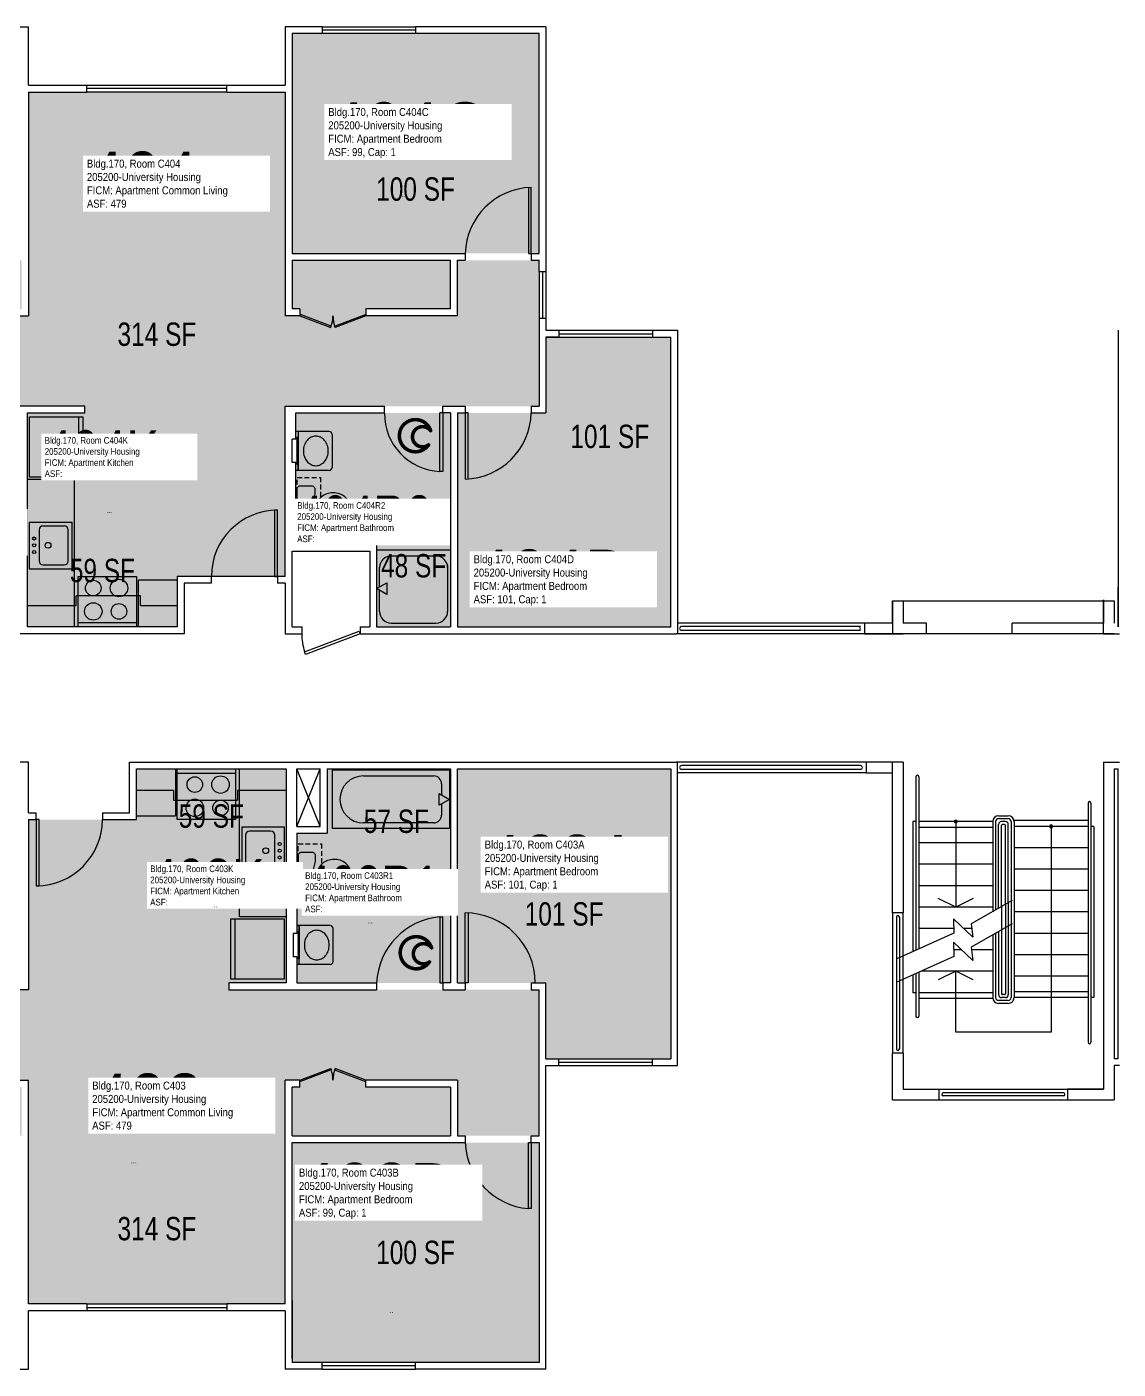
# Model space of a CAD drawing. Header units: inches. Extents: x -84 to 3020, y -51 to 1653.
# Drawn here: x 915 to 1476, y -51 to 639 of the extents above; entities that cross this region are included whole.
import ezdxf
from ezdxf.enums import TextEntityAlignment as Align

# ---------------------------------------------------------------- set-up
doc = ezdxf.new("R2010")
doc.units = ezdxf.units.IN
doc.header["$LTSCALE"] = 10
doc.header["$MEASUREMENT"] = 0
doc.linetypes.add('DASHED2', pattern=[0.375, 0.25, -0.125])
doc.layers.get('0').update_dxf_attribs({"linetype": 'CONTINUOUS'})
for name, color, linetype in [('A-DOOR', 2, 'CONTINUOUS'), ('A-FLOR', 3, 'CONTINUOUS'), ('A-GLAZ', 1, 'CONTINUOUS'), ('A-IDEN-ICON', 4, 'CONTINUOUS'), ('A-IDEN-RNUM', 7, 'CONTINUOUS'), ('A-IDEN-SNUM', 4, 'CONTINUOUS'), ('A-IDEN-VNUM', 4, 'CONTINUOUS'), ('A-WALL', 5, 'CONTINUOUS'), ('AREA-TEXT', 3, 'CONTINUOUS'), ('P-SANR-FIXT', 2, 'CONTINUOUS'), ('Rooms-Category-Color', 7, 'CONTINUOUS'), ('Rooms-College-Color', 7, 'CONTINUOUS'), ('Rooms-Department-Color', 7, 'CONTINUOUS'), ('Rooms-Division-Color', 7, 'CONTINUOUS'), ('Rooms-Information', 7, 'CONTINUOUS')]:
    doc.layers.add(name, color=color, linetype=linetype)
doc.styles.add('CP_AREA', font='arial.ttf', dxfattribs={"height": 15})
doc.styles.add('CP_ROOMSNUMBER', font='arial.ttf', dxfattribs={"height": 1})
doc.styles.add('CP_ROOMVNUMBER', font='arial.ttf', dxfattribs={"width": 0.85, "height": 0.075})

# ---------------------------------------------------------------- blocks, each defined once
blk = doc.blocks.new('CPBATH')
at = {"color": 0, "linetype": 'ByBlock', "const_width": 0.0127}
for points in [[(0.0571, 0.0168, 0.861492), (-0.0551, 0, 1)], [(-0.0551, 0, 0.726902), (0.0487, -0.0337, 1)], [(0.0571, 0.0168, 0.729002), (-0.0084, -0.0042, 1)], [(-0.0084, -0.0042, 0.609468), (0.0487, -0.0337, 1)]]:
    blk.add_lwpolyline(points, format="xyb", dxfattribs=at)
at = {"color": 0, "linetype": 'ByBlock', "const_width": 0.00637}
for points in [[(0.0544, 0.0152, 1), (0.0599, 0.0184, 1)], [(0.0459, -0.0353, 1), (0.0515, -0.0321, 1)]]:
    blk.add_lwpolyline(points, format="xyb", close=True, dxfattribs=at)

msp = doc.modelspace()

# ---------------------------------------------------------------- hatches: boundary and pattern name
at = {"layer": 'Rooms-Category-Color', "true_color": 0x728ef3}
for points in [[(1051.37, 522.01), (1178.37, 522.01), (1178.37, 635.01), (1051.37, 635.01)], [(1178.37, 518.51), (1178.37, 443.51), (1047.87, 443.51), (1047.87, 356.01), (992.37, 356.01), (992.37, 440.01), (944.86, 440.01), (944.86, 443.51), (785.37, 443.51), (785.37, 518.51), (827.37, 518.51), (827.37, 490.01), (874.37, 490.01), (874.37, 493.51), (830.87, 493.51), (830.87, 518.51), (912.37, 518.51), (912.37, 493.51), (908.37, 493.51), (908.37, 490.01), (915.87, 490.01), (915.87, 605.01), (1047.87, 605.01), (1047.87, 490.01), (1055.37, 490.01), (1055.37, 493.51), (1051.37, 493.51), (1051.37, 518.51), (1132.87, 518.51), (1132.87, 493.51), (1089.37, 493.51), (1089.37, 490.01), (1136.37, 490.01), (1136.37, 518.51)], [(1181.87, 479.01), (1246.12, 479.01), (1246.12, 330.01), (1136.37, 330.01), (1136.37, 440.01), (1181.87, 440.01)], [(915.37, 440.01), (992.37, 440.01), (992.37, 330.01), (915.37, 330.01)], [(1132.87, 440.01), (1053.37, 440.01), (1053.37, 372.51), (1094.87, 372.51), (1094.87, 330.01), (1132.87, 330.01)], [(971.37, 257.01), (1048.37, 257.01), (1048.37, 147.01), (971.37, 147.01)], [(1069.37, 257.01), (1132.87, 257.01), (1132.87, 147.01), (1053.87, 147.01), (1053.87, 224.01), (1069.37, 224.01)], [(1181.87, 108.01), (1246.12, 108.01), (1246.12, 257.01), (1136.37, 257.01), (1136.37, 147.01), (1181.87, 147.01)], [(785.37, 68.51), (785.37, 143.51), (915.87, 143.51), (915.87, 231.01), (971.37, 231.01), (971.37, 147.01), (1018.88, 147.01), (1018.88, 143.51), (1178.37, 143.51), (1178.37, 68.51), (1136.37, 68.51), (1136.37, 97.01), (1089.37, 97.01), (1089.37, 93.51), (1132.87, 93.51), (1132.87, 68.51), (1051.37, 68.51), (1051.37, 93.51), (1055.37, 93.51), (1055.37, 97.01), (1047.87, 97.01), (1047.87, -17.99), (915.87, -17.99), (915.87, 97.01), (908.37, 97.01), (908.37, 93.51), (912.37, 93.51), (912.37, 68.51), (830.87, 68.51), (830.87, 93.51), (874.37, 93.51), (874.37, 97.01), (827.37, 97.01), (827.37, 68.51)], [(1051.37, 65.01), (1178.37, 65.01), (1178.37, -47.99), (1051.37, -47.99)]]:
    msp.add_hatch(color=171, dxfattribs=at).paths.add_polyline_path(points)
at = {"layer": 'Rooms-College-Color', "true_color": 0xadadad}
for points in [[(1051.37, 522.01), (1178.37, 522.01), (1178.37, 635.01), (1051.37, 635.01)], [(1178.37, 518.51), (1178.37, 443.51), (1047.87, 443.51), (1047.87, 356.01), (992.37, 356.01), (992.37, 440.01), (944.86, 440.01), (944.86, 443.51), (785.37, 443.51), (785.37, 518.51), (827.37, 518.51), (827.37, 490.01), (874.37, 490.01), (874.37, 493.51), (830.87, 493.51), (830.87, 518.51), (912.37, 518.51), (912.37, 493.51), (908.37, 493.51), (908.37, 490.01), (915.87, 490.01), (915.87, 605.01), (1047.87, 605.01), (1047.87, 490.01), (1055.37, 490.01), (1055.37, 493.51), (1051.37, 493.51), (1051.37, 518.51), (1132.87, 518.51), (1132.87, 493.51), (1089.37, 493.51), (1089.37, 490.01), (1136.37, 490.01), (1136.37, 518.51)], [(1181.87, 479.01), (1246.12, 479.01), (1246.12, 330.01), (1136.37, 330.01), (1136.37, 440.01), (1181.87, 440.01)], [(915.37, 440.01), (992.37, 440.01), (992.37, 330.01), (915.37, 330.01)], [(1132.87, 440.01), (1053.37, 440.01), (1053.37, 372.51), (1094.87, 372.51), (1094.87, 330.01), (1132.87, 330.01)], [(971.37, 257.01), (1048.37, 257.01), (1048.37, 147.01), (971.37, 147.01)], [(1069.37, 257.01), (1132.87, 257.01), (1132.87, 147.01), (1053.87, 147.01), (1053.87, 224.01), (1069.37, 224.01)], [(1181.87, 108.01), (1246.12, 108.01), (1246.12, 257.01), (1136.37, 257.01), (1136.37, 147.01), (1181.87, 147.01)], [(785.37, 68.51), (785.37, 143.51), (915.87, 143.51), (915.87, 231.01), (971.37, 231.01), (971.37, 147.01), (1018.88, 147.01), (1018.88, 143.51), (1178.37, 143.51), (1178.37, 68.51), (1136.37, 68.51), (1136.37, 97.01), (1089.37, 97.01), (1089.37, 93.51), (1132.87, 93.51), (1132.87, 68.51), (1051.37, 68.51), (1051.37, 93.51), (1055.37, 93.51), (1055.37, 97.01), (1047.87, 97.01), (1047.87, -17.99), (915.87, -17.99), (915.87, 97.01), (908.37, 97.01), (908.37, 93.51), (912.37, 93.51), (912.37, 68.51), (830.87, 68.51), (830.87, 93.51), (874.37, 93.51), (874.37, 97.01), (827.37, 97.01), (827.37, 68.51)], [(1051.37, 65.01), (1178.37, 65.01), (1178.37, -47.99), (1051.37, -47.99)]]:
    msp.add_hatch(color=253, dxfattribs=at).paths.add_polyline_path(points)
at = {"layer": 'Rooms-Department-Color', "true_color": 0x604aed}
for points in [[(1051.37, 522.01), (1178.37, 522.01), (1178.37, 635.01), (1051.37, 635.01)], [(1178.37, 518.51), (1178.37, 443.51), (1047.87, 443.51), (1047.87, 356.01), (992.37, 356.01), (992.37, 440.01), (944.86, 440.01), (944.86, 443.51), (785.37, 443.51), (785.37, 518.51), (827.37, 518.51), (827.37, 490.01), (874.37, 490.01), (874.37, 493.51), (830.87, 493.51), (830.87, 518.51), (912.37, 518.51), (912.37, 493.51), (908.37, 493.51), (908.37, 490.01), (915.87, 490.01), (915.87, 605.01), (1047.87, 605.01), (1047.87, 490.01), (1055.37, 490.01), (1055.37, 493.51), (1051.37, 493.51), (1051.37, 518.51), (1132.87, 518.51), (1132.87, 493.51), (1089.37, 493.51), (1089.37, 490.01), (1136.37, 490.01), (1136.37, 518.51)], [(1181.87, 479.01), (1246.12, 479.01), (1246.12, 330.01), (1136.37, 330.01), (1136.37, 440.01), (1181.87, 440.01)], [(915.37, 440.01), (992.37, 440.01), (992.37, 330.01), (915.37, 330.01)], [(1132.87, 440.01), (1053.37, 440.01), (1053.37, 372.51), (1094.87, 372.51), (1094.87, 330.01), (1132.87, 330.01)], [(971.37, 257.01), (1048.37, 257.01), (1048.37, 147.01), (971.37, 147.01)], [(1069.37, 257.01), (1132.87, 257.01), (1132.87, 147.01), (1053.87, 147.01), (1053.87, 224.01), (1069.37, 224.01)], [(1181.87, 108.01), (1246.12, 108.01), (1246.12, 257.01), (1136.37, 257.01), (1136.37, 147.01), (1181.87, 147.01)], [(785.37, 68.51), (785.37, 143.51), (915.87, 143.51), (915.87, 231.01), (971.37, 231.01), (971.37, 147.01), (1018.88, 147.01), (1018.88, 143.51), (1178.37, 143.51), (1178.37, 68.51), (1136.37, 68.51), (1136.37, 97.01), (1089.37, 97.01), (1089.37, 93.51), (1132.87, 93.51), (1132.87, 68.51), (1051.37, 68.51), (1051.37, 93.51), (1055.37, 93.51), (1055.37, 97.01), (1047.87, 97.01), (1047.87, -17.99), (915.87, -17.99), (915.87, 97.01), (908.37, 97.01), (908.37, 93.51), (912.37, 93.51), (912.37, 68.51), (830.87, 68.51), (830.87, 93.51), (874.37, 93.51), (874.37, 97.01), (827.37, 97.01), (827.37, 68.51)], [(1051.37, 65.01), (1178.37, 65.01), (1178.37, -47.99), (1051.37, -47.99)]]:
    msp.add_hatch(color=173, dxfattribs=at).paths.add_polyline_path(points)
at = {"layer": 'Rooms-Division-Color', "true_color": 0x604aed}
for points in [[(1051.37, 522.01), (1178.37, 522.01), (1178.37, 635.01), (1051.37, 635.01)], [(1178.37, 518.51), (1178.37, 443.51), (1047.87, 443.51), (1047.87, 356.01), (992.37, 356.01), (992.37, 440.01), (944.86, 440.01), (944.86, 443.51), (785.37, 443.51), (785.37, 518.51), (827.37, 518.51), (827.37, 490.01), (874.37, 490.01), (874.37, 493.51), (830.87, 493.51), (830.87, 518.51), (912.37, 518.51), (912.37, 493.51), (908.37, 493.51), (908.37, 490.01), (915.87, 490.01), (915.87, 605.01), (1047.87, 605.01), (1047.87, 490.01), (1055.37, 490.01), (1055.37, 493.51), (1051.37, 493.51), (1051.37, 518.51), (1132.87, 518.51), (1132.87, 493.51), (1089.37, 493.51), (1089.37, 490.01), (1136.37, 490.01), (1136.37, 518.51)], [(1181.87, 479.01), (1246.12, 479.01), (1246.12, 330.01), (1136.37, 330.01), (1136.37, 440.01), (1181.87, 440.01)], [(915.37, 440.01), (992.37, 440.01), (992.37, 330.01), (915.37, 330.01)], [(1132.87, 440.01), (1053.37, 440.01), (1053.37, 372.51), (1094.87, 372.51), (1094.87, 330.01), (1132.87, 330.01)], [(971.37, 257.01), (1048.37, 257.01), (1048.37, 147.01), (971.37, 147.01)], [(1069.37, 257.01), (1132.87, 257.01), (1132.87, 147.01), (1053.87, 147.01), (1053.87, 224.01), (1069.37, 224.01)], [(1181.87, 108.01), (1246.12, 108.01), (1246.12, 257.01), (1136.37, 257.01), (1136.37, 147.01), (1181.87, 147.01)], [(785.37, 68.51), (785.37, 143.51), (915.87, 143.51), (915.87, 231.01), (971.37, 231.01), (971.37, 147.01), (1018.88, 147.01), (1018.88, 143.51), (1178.37, 143.51), (1178.37, 68.51), (1136.37, 68.51), (1136.37, 97.01), (1089.37, 97.01), (1089.37, 93.51), (1132.87, 93.51), (1132.87, 68.51), (1051.37, 68.51), (1051.37, 93.51), (1055.37, 93.51), (1055.37, 97.01), (1047.87, 97.01), (1047.87, -17.99), (915.87, -17.99), (915.87, 97.01), (908.37, 97.01), (908.37, 93.51), (912.37, 93.51), (912.37, 68.51), (830.87, 68.51), (830.87, 93.51), (874.37, 93.51), (874.37, 97.01), (827.37, 97.01), (827.37, 68.51)], [(1051.37, 65.01), (1178.37, 65.01), (1178.37, -47.99), (1051.37, -47.99)]]:
    msp.add_hatch(color=173, dxfattribs=at).paths.add_polyline_path(points)

# ---------------------------------------------------------------- linework, layer by layer
at = {"layer": 'A-DOOR'}
for p, q in [((1172.87, 556.01), (1172.87, 522.01)), ((1174.37, 522.01), (1174.37, 556.01)), ((1172.87, 522.01), (1174.37, 522.01)), ((1055.63, 490.67), (1055.37, 490.01)), ((1055.37, 490.01), (1071.24, 483.92)), ((1071.5, 484.58), (1055.63, 490.67)), ((1073.24, 484.58), (1089.12, 490.67)), ((1089.37, 490.01), (1073.5, 483.92)), ((1089.12, 490.67), (1089.37, 490.01)), ((1071.24, 483.92), (1071.5, 484.58)), ((1073.5, 483.92), (1073.24, 484.58)), ((1128.87, 440.01), (1127.37, 440.01)), ((1127.37, 410.01), (1127.37, 440.01)), ((1128.87, 440.01), (1128.87, 410.01)), ((1141.87, 440.01), (1140.37, 440.01)), ((1140.37, 440.01), (1140.37, 406.01)), ((1141.87, 406.01), (1141.87, 440.01)), ((1128.87, 410.01), (1127.37, 410.01)), ((1042.37, 390.01), (1042.37, 356.01)), ((1043.87, 390.01), (1042.37, 390.01)), ((1043.87, 356.01), (1043.87, 390.01)), ((1043.87, 356.01), (1009.87, 356.01)), ((1042.37, 356.01), (1043.87, 356.01)), ((1057.8, 317.24), (1085.87, 327.83)), ((1086.37, 326.51), (1058.3, 315.92)), ((1085.87, 327.83), (1086.37, 326.51)), ((1058.3, 315.92), (1057.8, 317.24)), ((919.87, 231.01), (919.87, 197.01)), ((921.37, 231.01), (919.87, 231.01)), ((921.37, 197.01), (921.37, 231.01)), ((919.87, 197.01), (921.37, 197.01)), ((1127.37, 181.01), (1128.87, 181.01)), ((1127.37, 181.01), (1127.37, 147.01)), ((1128.87, 147.01), (1128.87, 181.01)), ((1140.37, 147.01), (1140.37, 183.01)), ((1141.87, 183.01), (1141.87, 147.01)), ((1127.37, 147.01), (1128.87, 147.01)), ((1141.87, 147.01), (1140.37, 147.01)), ((1055.37, 97.01), (1071.24, 103.09)), ((1055.63, 96.34), (1055.37, 97.01)), ((1071.5, 102.43), (1055.63, 96.34)), ((1071.24, 103.09), (1071.5, 102.43)), ((1073.5, 103.09), (1073.24, 102.43)), ((1073.24, 102.43), (1089.12, 96.34)), ((1089.37, 97.01), (1073.5, 103.09)), ((1089.12, 96.34), (1089.37, 97.01)), ((1172.87, 31.01), (1172.87, 65.01)), ((1172.87, 65.01), (1174.37, 65.01)), ((1174.37, 65.01), (1174.37, 31.01)), ((1174.37, 31.01), (1172.87, 31.01))]:
    msp.add_line(p, q, dxfattribs=at)
for centre, radius, start, end in [((1175.33, 521.04), 34.97, 91.57576, 178.42424), ((1055.37, 490.01), 17, 339.02254, 360), ((1089.37, 490.01), 17, 180, 200.97746), ((1128.64, 439.75), 29.77, 179.51034, 267.55206), ((1139.41, 440.97), 34.97, 271.57576, 358.42424), ((1043.87, 356.01), 34, 90, 180), ((1083.57, 326.14), 27.2, 179.22408, 199.05218), ((919.87, 231.01), 34, 270, 360), ((1130.48, 145.5), 35.64, 94.99827, 177.58607), ((1140.37, 147.01), 36, 360, 90), ((1055.37, 97.01), 17, 360, 20.97746), ((1089.37, 97.01), 17, 159.02254, 180), ((1176.01, 66.54), 35.67, 182.4645, 264.95117)]:
    msp.add_arc(centre, radius, start, end, dxfattribs=at)
at = {"layer": 'A-FLOR'}
for p, q in [((1343.62, 330.26), (1251.62, 330.26)), ((1343.62, 328.26), (1251.62, 328.26)), ((1053.87, 227.51), (1065.87, 257.01)), ((1065.87, 227.51), (1053.87, 257.01)), ((1343.62, 258.76), (1251.62, 258.76)), ((1343.62, 256.76), (1251.62, 256.76)), ((1372.12, 253.01), (1372.12, 163.72)), ((1373.62, 253.01), (1373.62, 164.39)), ((1460.62, 239.51), (1460.62, 116.51)), ((1462.12, 239.51), (1462.12, 116.51)), ((1372.12, 230.01), (1370.62, 230.01)), ((1370.62, 230.01), (1370.62, 163.04)), ((1411.62, 230.01), (1373.62, 230.01)), ((1392.62, 230.01), (1392.62, 186.01)), ((1411.62, 230.01), (1411.62, 183.54)), ((1413.12, 230.01), (1413.12, 184.39)), ((1414.62, 233.01), (1419.62, 233.01)), ((1414.62, 231.51), (1419.62, 231.51)), ((1414.62, 185.38), (1414.62, 228.51)), ((1418.12, 230.01), (1416.12, 230.01)), ((1416.12, 186.23), (1416.12, 228.01)), ((1417.62, 228.51), (1416.62, 228.51)), ((1418.12, 187.37), (1418.12, 228.01)), ((1419.62, 188.22), (1419.62, 228.51)), ((1421.12, 230.01), (1421.12, 139.51)), ((1460.62, 230.51), (1422.58, 230.51)), ((1422.62, 230.01), (1422.62, 139.51)), ((1411.62, 227.01), (1373.62, 227.01)), ((1460.62, 227.51), (1422.62, 227.51)), ((1441.62, 227.51), (1441.62, 121.72)), ((1463.62, 227.51), (1462.12, 227.51)), ((1463.62, 227.51), (1463.62, 139.51)), ((1411.62, 219.01), (1373.62, 219.01)), ((1460.62, 216.51), (1422.62, 216.51)), ((1411.62, 208.01), (1373.62, 208.01)), ((1460.62, 205.51), (1422.62, 205.51)), ((1411.62, 197.01), (1373.62, 197.01)), ((1460.62, 194.51), (1422.62, 194.51)), ((1392.62, 186.01), (1383.62, 190.4)), ((1401.62, 190.4), (1392.62, 186.01)), ((1421.63, 189.36), (1400.53, 177.39)), ((1418.12, 187.37), (1418.12, 141.51)), ((1419.62, 188.22), (1419.62, 141.01)), ((1362.12, 180.89), (1362.12, 113.12)), ((1363.62, 180.89), (1363.62, 113.12)), ((1411.62, 186.01), (1373.62, 186.01)), ((1391.4, 179.92), (1391.7, 172.69)), ((1401.35, 170.54), (1391.4, 179.92)), ((1414.62, 185.38), (1414.62, 185.24)), ((1416.12, 186.23), (1416.12, 141.51)), ((1460.62, 183.51), (1422.62, 183.51)), ((1391.7, 172.69), (1362.38, 159.42)), ((1391.85, 175.01), (1373.62, 175.01)), ((1401.06, 175.01), (1396.87, 175.01)), ((1400.53, 177.39), (1401.35, 170.54)), ((1421.63, 177.36), (1400.53, 165.39)), ((1414.62, 173.24), (1414.62, 141.01)), ((1460.62, 172.51), (1422.62, 172.51)), ((1391.4, 167.92), (1391.7, 160.69)), ((1401.35, 158.54), (1391.4, 167.92)), ((1411.62, 171.54), (1411.62, 139.51)), ((1413.12, 172.39), (1413.12, 139.51)), ((1391.7, 160.69), (1362.38, 147.42)), ((1395.8, 164.01), (1391.81, 164.01)), ((1400.53, 165.39), (1401.35, 158.54)), ((1411.62, 164.01), (1400.94, 164.01)), ((1460.62, 161.51), (1422.62, 161.51)), ((1373.62, 152.39), (1373.62, 130.01)), ((1411.62, 153.01), (1374.97, 153.01)), ((1392.62, 153.01), (1383.62, 148.61)), ((1401.62, 148.61), (1392.62, 153.01)), ((1392.62, 121.72), (1392.62, 153.01)), ((1370.62, 151.04), (1370.62, 142.01)), ((1372.12, 151.72), (1372.12, 130.01)), ((1460.62, 150.51), (1422.62, 150.51)), ((1372.12, 142.01), (1370.62, 142.01)), ((1411.62, 142.01), (1373.62, 142.01)), ((1411.62, 139.01), (1373.62, 139.01)), ((1419.62, 138.01), (1414.62, 138.01)), ((1418.12, 139.51), (1416.12, 139.51)), ((1417.62, 141.01), (1416.62, 141.01)), ((1460.62, 142.51), (1422.62, 142.51)), ((1460.62, 139.51), (1422.62, 139.51)), ((1463.62, 139.51), (1462.12, 139.51)), ((1419.62, 136.51), (1414.62, 136.51)), ((1441.62, 121.72), (1392.62, 121.72)), ((1448.01, 90.51), (1386.23, 90.51)), ((1448.01, 89.01), (1386.23, 89.01))]:
    msp.add_line(p, q, dxfattribs=at)
at = {"layer": 'A-FLOR', "extrusion": (0.000186924, -2.10658e-12, 1)}
msp.add_arc((1251.62, 329.26, 0.23), 1, 90, 270, dxfattribs=at)
at = {"layer": 'A-FLOR', "extrusion": (-0.000186924, 3.31435e-10, 1)}
msp.add_arc((1342.62, 329.26, -0.25), 1, 269.9999, 89.9999, dxfattribs=at)
at = {"layer": 'A-FLOR', "extrusion": (0.000186924, -2.06046e-12, 1)}
msp.add_arc((1251.62, 257.76, 0.23), 1, 90, 270, dxfattribs=at)
at = {"layer": 'A-FLOR', "extrusion": (-0.000186924, 4.39804e-14, 1)}
msp.add_arc((1343.62, 257.76, -0.25), 1, 270, 90, dxfattribs=at)
at = {"layer": 'A-FLOR'}
for centre, radius, start, end in [((1372.87, 253.01), 0.75, 360, 180), ((1461.37, 239.51), 0.75, 360, 180), ((1392.62, 230.01), 0.75, 90, 270), ((1392.62, 230.01), 0.75, 270, 90), ((1414.62, 230.01), 3, 90, 180), ((1414.62, 230.01), 1.5, 90, 180), ((1416.12, 228.51), 1.5, 90, 180), ((1416.62, 228.01), 0.5, 90, 180), ((1417.62, 228.01), 0.5, 360, 90), ((1418.12, 228.51), 1.5, 360, 90), ((1419.62, 230.01), 3, 360, 90), ((1419.62, 230.01), 1.5, 360, 90), ((1441.62, 227.51), 0.75, 90, 270), ((1441.62, 227.51), 0.75, 270, 90), ((1362.87, 180.89), 0.75, 360, 180), ((1414.62, 139.51), 3, 180, 270), ((1414.62, 139.51), 1.5, 180, 270), ((1416.12, 141.01), 1.5, 180, 270), ((1416.62, 141.51), 0.5, 180, 270), ((1417.62, 141.51), 0.5, 270, 360), ((1418.12, 141.01), 1.5, 270, 360), ((1419.62, 139.51), 3, 270, 360), ((1419.62, 139.51), 1.5, 270, 360), ((1372.87, 130.01), 0.75, 180, 360), ((1362.87, 113.12), 0.75, 180, 360), ((1461.37, 116.51), 0.75, 180, 360), ((1386.23, 89.76), 0.75, 90, 270), ((1448.01, 89.76), 0.75, 270, 90)]:
    msp.add_arc(centre, radius, start, end, dxfattribs=at)
at = {"layer": 'A-GLAZ'}
for p, q in [((1066.87, 638.51), (1114.87, 638.51)), ((1114.87, 636.76), (1066.87, 636.76)), ((1114.87, 635.01), (1066.87, 635.01)), ((945.87, 608.51), (1017.87, 608.51)), ((1017.87, 606.76), (945.87, 606.76)), ((1017.87, 605.01), (945.87, 605.01)), ((1178.37, 512.76), (1178.37, 488.76)), ((1180.12, 512.76), (1180.12, 488.76)), ((1181.87, 512.76), (1181.87, 488.76)), ((1188.62, 482.51), (1236.62, 482.51)), ((1188.62, 480.76), (1236.62, 480.76)), ((1188.62, 479.01), (1236.62, 479.01)), ((1188.62, 108.01), (1236.62, 108.01)), ((1188.62, 106.26), (1236.62, 106.26)), ((1188.62, 104.51), (1236.62, 104.51)), ((945.87, -17.99), (1017.87, -17.99)), ((945.87, -19.74), (1017.87, -19.74)), ((1017.87, -21.49), (945.87, -21.49)), ((1114.87, -47.99), (1066.87, -47.99)), ((1114.87, -49.74), (1066.87, -49.74)), ((1066.87, -51.49), (1114.87, -51.49))]:
    msp.add_line(p, q, dxfattribs=at)
at = {"layer": 'A-WALL'}
for p, q in [((896.87, 638.51), (915.87, 638.51)), ((1066.87, 638.51), (1047.87, 638.51)), ((1047.87, 638.51), (1047.87, 608.51)), ((1066.87, 635.01), (1051.37, 635.01)), ((1051.37, 635.01), (1051.37, 603.26)), ((1066.87, 638.51), (1066.87, 635.01)), ((1181.87, 638.51), (1114.87, 638.51)), ((1114.87, 638.51), (1114.87, 635.01)), ((1178.37, 635.01), (1114.87, 635.01)), ((1178.37, 522.01), (1178.37, 635.01)), ((1181.87, 638.51), (1181.87, 512.76)), ((915.87, 608.51), (945.87, 608.51)), ((945.87, 605.01), (945.87, 608.51)), ((1017.87, 608.51), (1047.87, 608.51)), ((1017.87, 605.01), (1017.87, 608.51)), ((915.87, 605.01), (945.87, 605.01)), ((915.87, 605.01), (915.87, 490.01)), ((1017.87, 605.01), (1047.87, 605.01)), ((1047.87, 605.01), (1047.87, 490.01)), ((1051.37, 603.26), (1051.37, 522.01)), ((1051.37, 522.01), (1140.37, 522.01)), ((1051.37, 518.51), (1051.37, 493.51)), ((1051.37, 518.51), (1132.87, 518.51)), ((1132.87, 493.51), (1132.87, 518.51)), ((1136.37, 518.51), (1140.37, 518.51)), ((1136.37, 490.01), (1136.37, 518.51)), ((1140.37, 522.01), (1140.37, 518.51)), ((1174.37, 522.01), (1178.37, 522.01)), ((1174.37, 522.01), (1174.37, 518.51)), ((1174.37, 518.51), (1178.37, 518.51)), ((1178.37, 512.76), (1178.37, 518.51)), ((908.37, 490.01), (915.87, 490.01)), ((1055.37, 490.01), (1047.87, 490.01)), ((1055.37, 493.51), (1051.37, 493.51)), ((1055.37, 493.51), (1055.37, 490.01)), ((1089.37, 493.51), (1089.37, 490.01)), ((1132.87, 493.51), (1089.37, 493.51)), ((1136.37, 490.01), (1089.37, 490.01)), ((1178.37, 483.01), (1178.37, 443.51)), ((1181.87, 482.51), (1188.62, 482.51)), ((1188.62, 479.01), (1181.87, 479.01)), ((1181.87, 479.01), (1188.62, 479.01)), ((1181.87, 479.01), (1181.87, 440.01)), ((1188.62, 482.51), (1188.62, 479.01)), ((1236.62, 482.51), (1248.87, 482.51)), ((1236.62, 482.51), (1236.62, 479.01)), ((1236.62, 479.01), (1246.12, 479.01)), ((1246.12, 330.01), (1246.12, 479.01)), ((1248.87, 482.51), (1249.62, 482.51)), ((1249.62, 482.51), (1249.62, 326.51)), ((1476.12, 482.51), (1476.12, 330.01)), ((915.37, 443.51), (868.87, 443.51)), ((944.86, 443.51), (915.37, 443.51)), ((944.86, 440.01), (944.86, 443.51)), ((1047.87, 443.51), (1098.87, 443.51)), ((1047.87, 356.01), (1047.87, 443.51)), ((1098.87, 440.01), (1098.87, 443.51)), ((1128.87, 443.51), (1140.37, 443.51)), ((1128.87, 440.01), (1128.87, 443.51)), ((1128.87, 440.01), (1128.87, 443.51)), ((1140.37, 443.51), (1140.37, 440.01)), ((1174.37, 443.51), (1174.37, 440.01)), ((1174.37, 443.51), (1178.37, 443.51)), ((915.37, 330.01), (915.37, 440.01)), ((915.37, 440.01), (944.86, 440.01)), ((1053.37, 426.51), (1053.37, 440.01)), ((1053.37, 440.01), (1098.87, 440.01)), ((1132.87, 440.01), (1128.87, 440.01)), ((1132.87, 440.01), (1132.87, 330.01)), ((1136.37, 440.01), (1140.37, 440.01)), ((1136.37, 440.01), (1136.37, 330.01)), ((1174.37, 440.01), (1181.87, 440.01)), ((1053.37, 426.51), (1051.37, 426.51)), ((1051.37, 414.51), (1051.37, 426.51)), ((1053.37, 414.51), (1051.37, 414.51)), ((1053.37, 372.51), (1053.37, 414.51)), ((1051.37, 330.01), (1051.37, 369.01)), ((1051.37, 369.01), (1091.37, 369.01)), ((1053.37, 372.51), (1094.87, 372.51)), ((1091.37, 369.01), (1091.37, 330.01)), ((1094.87, 372.51), (1094.87, 330.01)), ((1009.87, 356.01), (992.37, 356.01)), ((992.37, 356.01), (992.37, 330.01)), ((1009.87, 352.51), (995.87, 352.51)), ((995.87, 352.51), (995.87, 326.51)), ((1009.87, 352.51), (1009.87, 356.01)), ((1043.87, 356.01), (1043.87, 352.51)), ((1047.87, 356.01), (1043.87, 356.01)), ((1047.87, 352.51), (1043.87, 352.51)), ((1047.87, 352.51), (1047.87, 326.51)), ((1476.12, 330.01), (1476.12, 350.51)), ((1360.12, 332.01), (1360.12, 343.49)), ((1360.12, 343.49), (1360.12, 326.51)), ((1360.12, 343.49), (1474.12, 343.49)), ((1365.62, 343.49), (1365.62, 332.01)), ((1468.62, 326.51), (1468.62, 344.04)), ((1468.62, 344.04), (1468.62, 332.01)), ((1474.12, 343.49), (1474.12, 332.01)), ((1346.62, 332.01), (1249.62, 332.01)), ((1345.62, 332.01), (1345.62, 326.51)), ((1360.12, 332.01), (1345.62, 332.01)), ((1377.62, 332.01), (1365.62, 332.01)), ((1377.62, 326.51), (1377.62, 332.01)), ((1468.62, 332.01), (1421.62, 332.01)), ((1421.62, 326.51), (1421.62, 332.01)), ((995.87, 326.51), (909.87, 326.51)), ((992.37, 330.01), (915.37, 330.01)), ((1047.87, 326.51), (1056.37, 326.51)), ((1051.37, 330.01), (1056.37, 330.01)), ((1056.37, 330.01), (1056.37, 326.51)), ((1086.37, 330.01), (1091.37, 330.01)), ((1086.37, 330.01), (1086.37, 326.51)), ((1086.37, 326.51), (1248.87, 326.51)), ((1094.87, 330.01), (1132.87, 330.01)), ((1136.37, 330.01), (1246.12, 330.01)), ((1249.62, 326.51), (1248.87, 326.51)), ((1474.12, 326.51), (1249.62, 326.51)), ((1345.62, 326.51), (1360.12, 326.51)), ((1360.12, 326.51), (1365.62, 326.51)), ((1377.62, 326.51), (1360.12, 326.51)), ((1474.12, 326.51), (1421.62, 326.51)), ((1468.62, 326.51), (1476.87, 326.51)), ((915.87, 260.51), (907.37, 260.51)), ((915.87, 234.51), (915.87, 260.51)), ((967.87, 234.51), (967.87, 260.51)), ((967.87, 260.51), (1248.87, 260.51)), ((971.37, 257.01), (1048.37, 257.01)), ((971.37, 231.01), (971.37, 257.01)), ((1048.37, 257.01), (1048.37, 147.01)), ((1053.87, 257.01), (1065.87, 257.01)), ((1053.87, 227.51), (1053.87, 257.01)), ((1065.87, 227.51), (1065.87, 257.01)), ((1069.37, 257.01), (1132.87, 257.01)), ((1069.37, 257.01), (1069.37, 224.01)), ((1132.87, 257.01), (1132.87, 147.01)), ((1136.37, 257.01), (1246.12, 257.01)), ((1136.37, 147.01), (1136.37, 257.01)), ((1246.12, 257.01), (1246.12, 108.01)), ((1249.62, 260.51), (1248.87, 260.51)), ((1249.62, 104.51), (1249.62, 260.51)), ((1346.62, 260.51), (1249.62, 260.51)), ((1346.62, 260.51), (1346.62, 255.01)), ((1360.12, 260.51), (1346.62, 260.51)), ((1365.62, 260.51), (1360.12, 260.51)), ((1360.12, 183.01), (1360.12, 260.51)), ((1365.62, 260.51), (1365.62, 183.01)), ((1468.62, 260.51), (1474.12, 260.51)), ((1468.62, 260.51), (1468.62, 92.51)), ((1474.12, 260.51), (1476.87, 260.51)), ((1474.12, 257.01), (1474.12, 108.01)), ((1474.12, 257.01), (1476.12, 257.01)), ((1476.12, 108.01), (1476.12, 257.01)), ((1346.62, 255.01), (1249.62, 255.01)), ((1346.62, 255.01), (1360.12, 255.01)), ((915.87, 234.51), (919.87, 234.51)), ((915.87, 231.01), (915.87, 143.51)), ((915.87, 231.01), (919.87, 231.01)), ((919.87, 231.01), (919.87, 234.51)), ((953.87, 234.51), (967.87, 234.51)), ((953.87, 234.51), (953.87, 231.01)), ((953.87, 231.01), (971.37, 231.01)), ((1053.87, 227.51), (1065.87, 227.51)), ((1053.87, 224.01), (1069.37, 224.01)), ((1053.87, 224.01), (1053.87, 172.51)), ((1360.12, 183.01), (1360.12, 111.01)), ((1365.62, 183.01), (1360.12, 183.01)), ((1365.62, 111.01), (1365.62, 183.01)), ((1053.87, 172.51), (1051.86, 172.51)), ((1051.86, 172.51), (1051.86, 160.51)), ((1053.87, 160.51), (1051.86, 160.51)), ((1053.87, 160.51), (1053.87, 147.01)), ((1018.88, 147.01), (1018.88, 143.51)), ((1048.37, 147.01), (1018.88, 147.01)), ((1053.87, 147.01), (1094.87, 147.01)), ((1071.5, 147.01), (1090.87, 147.01)), ((1094.87, 147.01), (1094.87, 143.51)), ((1128.87, 147.01), (1128.87, 143.51)), ((1132.87, 147.01), (1128.87, 147.01)), ((1136.37, 147.01), (1140.37, 147.01)), ((1140.37, 147.01), (1140.37, 143.51)), ((1140.37, 147.01), (1140.37, 143.51)), ((1174.37, 147.01), (1174.37, 143.51)), ((1174.37, 147.01), (1181.87, 147.01)), ((1181.87, 108.01), (1181.87, 147.01)), ((915.87, 143.51), (864.87, 143.51)), ((1018.88, 143.51), (1048.37, 143.51)), ((1048.37, 143.51), (1094.87, 143.51)), ((1128.87, 143.51), (1140.37, 143.51)), ((1174.37, 143.51), (1178.37, 143.51)), ((1178.37, 104.51), (1178.37, 143.51)), ((1365.62, 111.01), (1360.12, 111.01)), ((1360.12, 87.01), (1360.12, 111.01)), ((1365.62, 111.01), (1365.62, 92.51)), ((1181.87, 108.01), (1188.62, 108.01)), ((1181.87, -51.49), (1181.87, 104.51)), ((1181.87, 104.51), (1188.62, 104.51)), ((1188.62, 104.51), (1188.62, 108.01)), ((1236.62, 108.01), (1246.12, 108.01)), ((1236.62, 104.51), (1236.62, 108.01)), ((1236.62, 104.51), (1248.87, 104.51)), ((1248.87, 104.51), (1249.62, 104.51)), ((1476.12, 108.01), (1474.12, 108.01)), ((1474.12, 104.51), (1474.12, 90.51)), ((1476.87, 104.51), (1474.12, 104.51)), ((908.37, 97.01), (915.87, 97.01)), ((915.87, -17.99), (915.87, 97.01)), ((1055.37, 97.01), (1047.87, 97.01)), ((1047.87, -17.99), (1047.87, 97.01)), ((1055.37, 93.51), (1055.37, 97.01)), ((1089.37, 93.51), (1089.37, 97.01)), ((1136.37, 97.01), (1089.37, 97.01)), ((1136.37, 97.01), (1136.37, 68.51)), ((1055.37, 93.51), (1051.37, 93.51)), ((1051.37, 68.51), (1051.37, 93.51)), ((1132.87, 93.51), (1089.37, 93.51)), ((1132.87, 93.51), (1132.87, 68.51)), ((1365.62, 92.51), (1384.12, 92.51)), ((1384.12, 87.01), (1384.12, 92.51)), ((1384.12, 92.51), (1450.12, 92.51)), ((1450.12, 92.51), (1450.12, 87.01)), ((1468.62, 92.51), (1450.12, 92.51)), ((1450.12, 92.51), (1468.62, 92.51)), ((1474.12, 90.51), (1474.12, 87.01)), ((1360.12, 87.01), (1384.12, 87.01)), ((1384.12, 87.01), (1450.12, 87.01)), ((1450.12, 87.01), (1474.12, 87.01)), ((1051.37, 68.51), (1132.87, 68.51)), ((1051.37, 65.01), (1140.37, 65.01)), ((1051.37, -16.24), (1051.37, 65.01)), ((1136.37, 68.51), (1140.37, 68.51)), ((1140.37, 68.51), (1140.37, 65.01)), ((1174.37, 68.51), (1178.37, 68.51)), ((1174.37, 65.01), (1174.37, 68.51)), ((1174.37, 65.01), (1178.37, 65.01)), ((1178.37, 65.01), (1178.37, -47.99)), ((945.87, -17.99), (915.87, -17.99)), ((945.87, -17.99), (945.87, -21.49)), ((1047.87, -17.99), (1017.87, -17.99)), ((1017.87, -17.99), (1017.87, -21.49)), ((1051.37, -16.24), (1051.37, -47.99)), ((1051.37, -45.99), (1051.37, -16.24)), ((945.87, -21.49), (915.87, -21.49)), ((915.87, -51.49), (915.87, -21.49)), ((1047.87, -21.49), (1017.87, -21.49)), ((1066.87, -47.99), (1051.37, -47.99)), ((1066.87, -51.49), (1066.87, -47.99)), ((1178.37, -47.99), (1114.87, -47.99)), ((1114.87, -51.49), (1114.87, -47.99)), ((896.87, -51.49), (915.87, -51.49)), ((1066.87, -51.49), (1047.87, -51.49)), ((1181.87, -51.49), (1114.87, -51.49))]:
    msp.add_line(p, q, dxfattribs=at)
at = {"layer": 'A-WALL', "linetype": 'Continuous'}
for p, q in [((915.87, 608.51), (915.87, 638.51)), ((1178.37, 512.76), (1181.87, 512.76)), ((1178.37, 488.76), (1178.37, 483.01)), ((1178.37, 488.76), (1181.87, 488.76)), ((1181.87, 488.76), (1181.87, 482.51)), ((1178.37, 68.51), (1178.37, 104.51)), ((1047.87, -21.49), (1047.87, -51.49))]:
    msp.add_line(p, q, dxfattribs=at)
at = {"layer": 'P-SANR-FIXT'}
for p, q in [((916.37, 438.01), (943.87, 438.01)), ((916.37, 407.01), (916.37, 438.01)), ((941.62, 438.01), (941.62, 407.01)), ((943.87, 438.01), (943.87, 407.01)), ((1070.5, 430.51), (1053.37, 430.51)), ((1054.5, 430.51), (1054.5, 410.51)), ((1072, 429.01), (1072, 412.01)), ((1054.5, 427.51), (1054, 427.51)), ((1054, 413.51), (1054, 427.51)), ((1054.5, 410.51), (1054.5, 427.51)), ((1070.5, 410.51), (1053.37, 410.51)), ((1054.5, 413.51), (1054, 413.51)), ((915.37, 406.01), (939.37, 406.01)), ((943.87, 407.01), (916.37, 407.01)), ((939.37, 406.01), (939.37, 330.01)), ((1054, 382.51), (1054, 401.33)), ((1054.12, 401.63), (1054.87, 402.38)), ((1055.17, 402.51), (1062, 402.51)), ((1062, 402.51), (1062.87, 401.63)), ((1063, 401.33), (1063, 398.06)), ((1062, 394.45), (1062, 389.56)), ((1062.98, 397.95), (1062.01, 394.56)), ((1062.01, 389.45), (1062.98, 386.06)), ((916.28, 383.96), (916.28, 359.96)), ((916.28, 383.96), (938.28, 383.96)), ((921.28, 379.96), (921.28, 363.96)), ((923.28, 381.96), (934.28, 381.96)), ((936.28, 363.96), (936.28, 379.96)), ((938.28, 359.96), (938.28, 383.96)), ((1054.87, 381.63), (1054, 382.51)), ((1061.82, 381.51), (1055.17, 381.51)), ((1063, 382.51), (1062.12, 381.63)), ((1063, 385.95), (1063, 382.51)), ((1132.87, 369.51), (1094.87, 369.51)), ((1102.37, 366.54), (1125.37, 366.54)), ((916.28, 359.96), (938.28, 359.96)), ((923.28, 361.96), (934.28, 361.96)), ((1096.37, 350.65), (1096.37, 360.54)), ((1131.37, 361.54), (1131.37, 338.04)), ((941.37, 356.01), (971.37, 356.01)), ((941.37, 330.01), (941.37, 356.01)), ((971.37, 356.01), (971.37, 330.01)), ((992.37, 354.01), (972.37, 354.01)), ((1094.87, 349.79), (1100.07, 352.79)), ((1100.07, 352.79), (1100.07, 346.79)), ((940.44, 341.08), (940.44, 346.01)), ((973.37, 346.01), (940.44, 346.01)), ((973.37, 341.08), (973.37, 346.01)), ((1100.07, 346.79), (1094.87, 349.79)), ((1096.37, 338.04), (1096.37, 348.92)), ((915.37, 341.08), (940.44, 341.08)), ((973.37, 341.08), (992.37, 341.08)), ((971.37, 332.08), (941.37, 332.08)), ((1102.37, 332.04), (1125.37, 332.04)), ((992.37, 231.01), (992.37, 257.01)), ((1022.37, 257.01), (1022.37, 231.01)), ((1024.37, 181.01), (1024.37, 257.01)), ((1132.25, 256.38), (1072, 256.38)), ((1072, 256.38), (1072, 226.38)), ((1132.25, 256.38), (1132.25, 226.38)), ((992.37, 254.93), (1022.37, 254.93)), ((1088.06, 253.43), (1124.21, 253.43)), ((1128.23, 249.41), (1128.23, 243.7)), ((990.37, 245.93), (971.37, 245.93)), ((990.37, 245.93), (990.37, 241.01)), ((1023.3, 245.93), (1023.3, 241.01)), ((1048.37, 245.93), (1023.3, 245.93)), ((1127.05, 244.38), (1132.25, 241.38)), ((1127.05, 238.38), (1127.05, 244.38)), ((990.37, 241.01), (1023.3, 241.01)), ((1132.25, 241.38), (1127.05, 238.38)), ((1128.23, 239.06), (1128.23, 233.35)), ((971.37, 233.01), (991.37, 233.01)), ((1022.37, 231.01), (992.37, 231.01)), ((1124.21, 229.33), (1088.06, 229.33)), ((1047.47, 227.05), (1025.47, 227.05)), ((1025.47, 227.05), (1025.47, 203.05)), ((1027.47, 223.05), (1027.47, 207.05)), ((1040.47, 225.05), (1029.47, 225.05)), ((1042.47, 207.05), (1042.47, 223.05)), ((1047.47, 203.05), (1047.47, 227.05)), ((1132.25, 226.38), (1072, 226.38)), ((1062.32, 214.01), (1055.67, 214.01)), ((1055.37, 213.88), (1054.5, 213.01)), ((1054.5, 213.01), (1054.5, 194.18)), ((1062.51, 206.06), (1063.5, 209.51)), ((1063.5, 213.01), (1062.62, 213.88)), ((1063.5, 209.51), (1063.5, 213.01)), ((1047.47, 203.05), (1025.47, 203.05)), ((1040.47, 205.05), (1029.47, 205.05)), ((1062.5, 201.06), (1062.5, 205.95)), ((1063.5, 197.51), (1062.51, 200.95)), ((1054.62, 193.88), (1055.5, 193.01)), ((1062.5, 193.01), (1063.37, 193.88)), ((1063.5, 194.18), (1063.5, 197.51)), ((1055.5, 193.01), (1062.5, 193.01)), ((1019.87, 180.01), (1047.37, 180.01)), ((1019.87, 149.01), (1019.87, 180.01)), ((1022.12, 149.01), (1022.12, 180.01)), ((1048.37, 181.01), (1024.37, 181.01)), ((1047.37, 180.01), (1047.37, 149.01)), ((1070.98, 176.51), (1053.86, 176.51)), ((1054.98, 173.51), (1054.48, 173.51)), ((1054.48, 173.51), (1054.48, 159.51)), ((1054.98, 156.51), (1054.98, 176.51)), ((1054.98, 176.51), (1054.98, 159.51)), ((1072.48, 158.01), (1072.48, 175.01)), ((1054.98, 159.51), (1054.48, 159.51)), ((1070.98, 156.51), (1053.86, 156.51)), ((1047.37, 149.01), (1019.87, 149.01))]:
    msp.add_line(p, q, dxfattribs=at)
at = {"layer": 'P-SANR-FIXT', "linetype": 'DASHED2'}
for p, q in [((1054, 406.92), (1066, 406.92)), ((1054, 376.92), (1054, 406.92)), ((1066, 406.92), (1066, 376.92)), ((1066, 376.92), (1054, 376.92)), ((1054.5, 188.59), (1054.5, 218.59)), ((1054.5, 218.59), (1066.5, 218.59)), ((1066.5, 218.59), (1066.5, 188.59)), ((1066.5, 188.59), (1054.5, 188.59))]:
    msp.add_line(p, q, dxfattribs=at)
at = {"layer": 'P-SANR-FIXT', "linetype": 'Continuous'}
for p, q in [((972.37, 330.01), (972.37, 354.01)), ((991.37, 257.01), (991.37, 233.01))]:
    msp.add_line(p, q, dxfattribs=at)
at = {"layer": 'P-SANR-FIXT'}
for centre, radius in [((918.78, 375.51), 0.791), ((918.78, 372.01), 0.791), ((925.9, 372.01), 1.5), ((918.78, 368.51), 0.791), ((949.15, 350.01), 4), ((962.37, 350.01), 4.5), ((949.15, 338.01), 4.5), ((962.37, 338.01), 4), ((1001.37, 249), 4), ((1014.59, 249), 4.5), ((1001.37, 237.01), 4.5), ((1014.59, 237.01), 4), ((1037.84, 215.01), 1.5), ((1044.97, 218.5), 0.791), ((1044.97, 215), 0.791), ((1044.97, 211.5), 0.791)]:
    msp.add_circle(centre, radius, dxfattribs=at)
for centre, radius, start, end in [((1063.6, 422.69), 5.42, 90, 116.19159), ((1063.6, 422.69), 5.42, 63.80841, 90), ((1070.5, 429.01), 1.5, 360, 90), ((1066.2, 420.51), 9, 160.77064, 180), ((1064.93, 420.95), 7.65, 139.89909, 160.77064), ((1064.12, 421.63), 6.59, 116.19159, 139.89909), ((1063.08, 421.63), 6.59, 40.10091, 63.80841), ((1062.27, 420.95), 7.65, 19.22936, 40.10091), ((1060.99, 420.51), 9, 360, 19.22936), ((1066.2, 420.51), 9, 180, 199.22936), ((1064.93, 420.06), 7.65, 199.22936, 220.10091), ((1064.12, 419.38), 6.59, 220.10091, 243.80841), ((1063.08, 419.38), 6.59, 296.19159, 319.89909), ((1062.27, 420.06), 7.65, 319.89909, 340.77064), ((1060.99, 420.51), 9, 340.77064, 360), ((1063.6, 418.32), 5.42, 243.80841, 270), ((1063.6, 418.32), 5.42, 270, 296.19159), ((1070.5, 412.01), 1.5, 270, 360), ((1054.42, 401.33), 0.418, 135, 180), ((1055.17, 402.09), 0.418, 90, 135), ((1062.58, 401.33), 0.418, 360, 45), ((1062.42, 394.45), 0.418, 164.0546, 180), ((1069.8, 392.01), 5.8, 153.29881, 180), ((1071.1, 391.35), 7.26, 129.47246, 153.29881), ((1071.95, 390.32), 8.59, 108.83538, 129.47246), ((1072.5, 388.71), 10.29, 90, 108.83538), ((1072.5, 388.71), 10.29, 71.16462, 90), ((1073.05, 390.32), 8.59, 50.52754, 71.16462), ((1073.89, 391.35), 7.26, 26.70119, 50.52754), ((1075.19, 392.01), 5.8, 360, 26.70119), ((1062.42, 389.56), 0.418, 180, 195.9454), ((1069.8, 392.01), 5.8, 180, 206.70119), ((1071.1, 392.66), 7.26, 206.70119, 230.52754), ((1071.95, 393.69), 8.59, 230.52754, 251.16462), ((1072.51, 394.33), 9.43, 288.83538, 309.47246), ((1073.89, 392.66), 7.26, 309.47246, 333.29881), ((1075.19, 392.01), 5.8, 333.29881, 360), ((923.28, 379.96), 2, 90, 180), ((934.28, 379.96), 2, 360, 90), ((1055.17, 381.92), 0.418, 225, 270), ((1061.82, 381.92), 0.418, 270, 315), ((1062.58, 385.95), 0.418, 360, 15.9454), ((1072.5, 395.3), 10.29, 251.16462, 270), ((1073.02, 392.86), 7.87, 266.22456, 288.83538), ((1102.37, 360.54), 6, 90, 180), ((1125.37, 360.54), 6, 360, 90), ((923.28, 363.96), 2, 180, 270), ((934.28, 363.96), 2, 270, 360), ((1102.37, 338.04), 6, 180, 270), ((1125.37, 338.04), 6, 270, 360), ((1088.06, 241.38), 12.05, 90, 270), ((1124.21, 249.41), 4.02, 360, 90), ((1124.21, 233.35), 4.02, 270, 360), ((1029.47, 223.05), 2, 90, 180), ((1040.47, 223.05), 2, 360, 90), ((1055.67, 213.59), 0.418, 90, 135), ((1062.32, 213.59), 0.418, 45, 90), ((1029.47, 207.05), 2, 180, 270), ((1040.47, 207.05), 2, 270, 360), ((1071.6, 202.85), 7.26, 129.47246, 153.29881), ((1072.45, 201.82), 8.59, 108.83538, 129.47246), ((1073, 200.21), 10.29, 90, 108.83538), ((1073.52, 202.65), 7.87, 71.16462, 93.77544), ((1073.01, 201.18), 9.43, 50.52754, 71.16462), ((1074.39, 202.85), 7.26, 26.70119, 50.52754), ((1062.92, 205.95), 0.418, 164.0546, 180), ((1062.92, 201.06), 0.418, 180, 195.9454), ((1070.3, 203.51), 5.8, 153.29881, 180), ((1070.3, 203.51), 5.8, 180, 206.70119), ((1071.6, 204.16), 7.26, 206.70119, 230.52754), ((1074.39, 204.16), 7.26, 309.47246, 333.29881), ((1075.69, 203.51), 5.8, 360, 26.70119), ((1075.69, 203.51), 5.8, 333.29881, 360), ((1054.92, 194.18), 0.418, 180, 225), ((1063.08, 194.18), 0.418, 315, 360), ((1072.45, 205.19), 8.59, 230.52754, 251.16462), ((1073, 206.8), 10.29, 251.16462, 270), ((1073, 206.8), 10.29, 270, 288.83538), ((1073.55, 205.19), 8.59, 288.83538, 309.47246), ((1064.6, 167.63), 6.59, 116.19159, 139.89909), ((1064.08, 168.69), 5.42, 90, 116.19159), ((1064.08, 168.69), 5.42, 63.80841, 90), ((1063.57, 167.63), 6.59, 40.10091, 63.80841), ((1070.98, 175.01), 1.5, 360, 90), ((1066.69, 166.51), 9, 160.77064, 180), ((1066.69, 166.51), 9, 180, 199.22936), ((1065.41, 166.95), 7.65, 139.89909, 160.77064), ((1062.76, 166.95), 7.65, 19.22936, 40.10091), ((1061.48, 166.51), 9, 360, 19.22936), ((1061.48, 166.51), 9, 340.77064, 360), ((1065.41, 166.06), 7.65, 199.22936, 220.10091), ((1064.6, 165.38), 6.59, 220.10091, 243.80841), ((1064.08, 164.32), 5.42, 243.80841, 270), ((1064.08, 164.32), 5.42, 270, 296.19159), ((1063.57, 165.38), 6.59, 296.19159, 319.89909), ((1062.76, 166.06), 7.65, 319.89909, 340.77064), ((1070.98, 158.01), 1.5, 270, 360)]:
    msp.add_arc(centre, radius, start, end, dxfattribs=at)

# ---------------------------------------------------------------- block references
at = {"layer": 'A-IDEN-ICON', "xscale": 144.0000000054812, "yscale": 144.0000000054812, "zscale": 144.0000000054812, "rotation": 0.9568004009583855}
for p in [(1114.47, 428.34), (1114.91, 162.56)]:
    msp.add_blockref('CPBATH', p, dxfattribs=at)

# ---------------------------------------------------------------- texts
at = {"layer": 'A-IDEN-RNUM', "style": 'CP_ROOMSNUMBER'}
for s, rotation, p in [('0404-C0', 359.97609, (1107.94, 551.28)), ('0404-00', 359.98, (965.92, 484.78)), ('0404-D0', 359.98, (1193.68, 356.82)), ('0403-A0', 360, (1186.88, 176.92)), ('0403-00', 359.98, (968.65, 54.24)), ('0403-B0', 359.98, (1101.19, -22.63))]:
    msp.add_text(s, height=0.36, rotation=rotation, dxfattribs=at).set_placement(p)
for s, p in [('0404-K0', (955.84, 388.55)), ('0404-R2', (1087.6, 385.39)), ('0403-K0', (1010.89, 185.84)), ('0403-R1', (1090.61, 177.68))]:
    msp.add_text(s, height=0.36, dxfattribs=at).set_placement(p)
at = {"layer": 'A-IDEN-SNUM', "style": 'CP_ROOMSNUMBER'}
for s, rotation, p in [('1700C404C0', 359.97609, (1107.94, 551.28)), ('1700C40400', 359.98, (965.92, 484.78)), ('1700C404D0', 359.98, (1193.68, 356.82)), ('1700C403A0', 360, (1186.88, 176.92)), ('1700C40300', 359.98, (968.65, 54.24)), ('1700C403B0', 359.98, (1101.19, -22.63))]:
    msp.add_text(s, height=0.36, rotation=rotation, dxfattribs=at).set_placement(p)
for s, p in [('1700C404K0', (955.84, 388.55)), ('1700C404R2', (1087.6, 385.39)), ('1700C403K0', (1010.89, 185.84)), ('1700C403R1', (1090.61, 177.68))]:
    msp.add_text(s, height=0.36, dxfattribs=at).set_placement(p)
at = {"layer": 'A-IDEN-VNUM', "style": 'CP_ROOMVNUMBER', "width": 0.85}
for s, rotation, p in [('404C', 359.97609, (1069.99, 570.86)), ('404', 359.97609, (945.88, 545.5)), ('404D', 359.97609, (1144.72, 340.97)), ('403A', 359.98014, (1150.42, 194.29)), ('403', 359.97609, (948.61, 71.59)), ('403B', 359.97609, (1054.91, 25.66))]:
    msp.add_text(s, height=28.8, rotation=rotation, dxfattribs=at).set_placement(p)
at = {"layer": 'A-IDEN-VNUM', "style": 'CP_ROOMVNUMBER'}
for s, width, p in [('404K', 0.75, (924.19, 407.04)), ('404R2', 0.7, (1054.03, 373.57)), ('403K', 0.75, (978.45, 186.8, 0)), ('403R1', 0.7, (1058.1, 183.3))]:
    msp.add_text(s, height=24, dxfattribs=dict(at, width=width)).set_placement(p)
at = {"layer": 'AREA-TEXT', "style": 'CP_AREA', "width": 0.75}
for s, p in [('100 SF', (1114.87, 555.13)), ('314 SF', (981.87, 480.51)), ('101 SF', (1214.72, 427.98)), ('48 SF', (1113.88, 361.48)), ('59 SF', (953.87, 359.06)), ('59 SF', (1009.87, 232.83)), ('57 SF', (1105.03, 230.15)), ('101 SF', (1191.25, 182.51)), ('314 SF', (981.87, 20.74)), ('100 SF', (1114.87, 8.51))]:
    msp.add_text(s, height=12, dxfattribs=at).set_placement(p, align=Align.MIDDLE_CENTER)

# ---------------------------------------------------------------- next in the draw order: texts
at = {"layer": 'Rooms-Information', "char_height": 4.1143, "width": 92.16, "attachment_point": 7, "style": 'CP_ROOMVNUMBER', "bg_fill": 3, "box_fill_scale": 1.5, "bg_fill_color": 256, "bg_fill_true_color": 13158600, "bg_fill_transparency": 0}
for s, insert, rotation in [('Bldg.170, Room C404C^M^J205200-University Housing^M^JFICM: Apartment Bedroom^M^JASF: 99, Cap: 1', (1069.99, 570.86), 359.97609), ('Bldg.170, Room C404^M^J205200-University Housing^M^JFICM: Apartment Common Living^M^JASF: 479', (945.88, 545.5), 359.97609), ('Bldg.170, Room C404D^M^J205200-University Housing^M^JFICM: Apartment Bedroom^M^JASF: 101, Cap: 1', (1144.72, 340.97), 359.97609), ('Bldg.170, Room C403A^M^J205200-University Housing^M^JFICM: Apartment Bedroom^M^JASF: 101, Cap: 1', (1150.42, 194.29), 359.98014), ('Bldg.170, Room C403^M^J205200-University Housing^M^JFICM: Apartment Common Living^M^JASF: 479', (948.61, 71.59), 359.97609), ('Bldg.170, Room C403B^M^J205200-University Housing^M^JFICM: Apartment Bedroom^M^JASF: 99, Cap: 1', (1054.91, 25.66), 359.97609)]:
    msp.add_mtext(s, dxfattribs=dict(at, insert=insert, rotation=rotation))
at = {"layer": 'Rooms-Information', "char_height": 3.4286, "width": 76.8, "attachment_point": 7, "style": 'CP_ROOMVNUMBER', "bg_fill": 3, "box_fill_scale": 1.5, "bg_fill_color": 256, "bg_fill_true_color": 13158600, "bg_fill_transparency": 0}
for s, insert in [('Bldg.170, Room C404K^M^J205200-University Housing^M^JFICM: Apartment Kitchen^M^JASF: ', (924.19, 407.04)), ('Bldg.170, Room C404R2^M^J205200-University Housing^M^JFICM: Apartment Bathroom^M^JASF: ', (1054.03, 373.57)), ('Bldg.170, Room C404R1^M^J205200-University Housing^M^JFICM: Apartment Bathroom^M^JASF: ', (836.87, 368.28)), ('Bldg.170, Room C403K^M^J205200-University Housing^M^JFICM: Apartment Kitchen^M^JASF: ', (978.45, 186.8, 0))]:
    msp.add_mtext(s, dxfattribs=dict(at, insert=insert))

# ---------------------------------------------------------------- next in the draw order: texts
at = {"layer": 'Rooms-Information', "insert": (1058.1, 183.3), "char_height": 3.4286, "width": 76.8, "attachment_point": 7, "style": 'CP_ROOMVNUMBER', "bg_fill": 3, "box_fill_scale": 1.5, "bg_fill_color": 256, "bg_fill_true_color": 13158600, "bg_fill_transparency": 0}
msp.add_mtext('Bldg.170, Room C403R1^M^J205200-University Housing^M^JFICM: Apartment Bathroom^M^JASF: ', dxfattribs=at)

doc.saveas('drawing.dxf')
